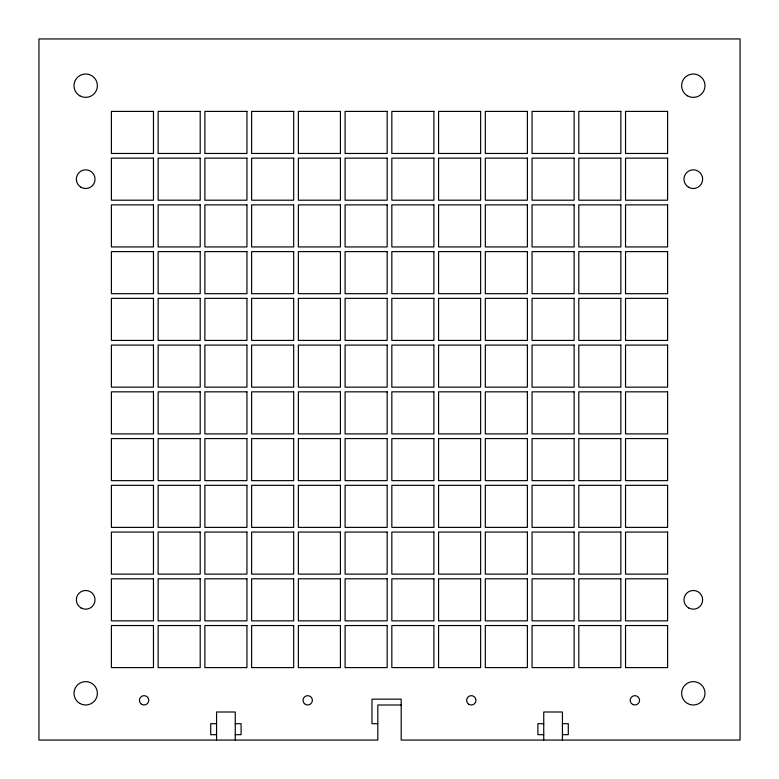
<?xml version="1.0" encoding="UTF-8"?>
<svg xmlns="http://www.w3.org/2000/svg" width="779" height="779" viewBox="0 0 779 779"><rect width="100%" height="100%" fill="white"/><g stroke="black" fill="none" stroke-linecap="round" stroke-linejoin="round"><path stroke-width="1.17" d="M401.185 704.995L377.815 704.995L377.815 740.05L38.95 740.05L38.95 38.95L740.05 38.95L740.05 740.05L401.185 740.05L401.185 699.153L371.973 699.153L371.973 723.691L377.815 723.691M216.562 723.691L210.72 723.691L210.72 734.675L216.562 734.675M235.258 723.691L241.1 723.691L241.1 734.675L235.258 734.675M543.742 723.691L537.899 723.691L537.899 734.675L543.742 734.675M562.438 723.691L568.281 723.691L568.281 734.675L562.438 734.675M562.438 740.05L562.438 712.006L543.742 712.006L543.742 740.05M235.258 740.05L235.258 712.006L216.562 712.006L216.562 740.05M153.463 111.397L111.397 111.397L111.397 153.463L153.463 153.463L153.463 111.397M200.203 111.397L158.137 111.397L158.137 153.463L200.203 153.463L200.203 111.397M246.943 111.397L204.877 111.397L204.877 153.463L246.943 153.463L246.943 111.397M293.683 111.397L251.617 111.397L251.617 153.463L293.683 153.463L293.683 111.397M340.423 111.397L298.357 111.397L298.357 153.463L340.423 153.463L340.423 111.397M387.163 111.397L345.097 111.397L345.097 153.463L387.163 153.463L387.163 111.397M433.903 111.397L391.837 111.397L391.837 153.463L433.903 153.463L433.903 111.397M480.643 111.397L438.577 111.397L438.577 153.463L480.643 153.463L480.643 111.397M527.383 111.397L485.317 111.397L485.317 153.463L527.383 153.463L527.383 111.397M574.123 111.397L532.057 111.397L532.057 153.463L574.123 153.463L574.123 111.397M620.863 111.397L578.797 111.397L578.797 153.463L620.863 153.463L620.863 111.397M667.603 111.397L625.537 111.397L625.537 153.463L667.603 153.463L667.603 111.397M153.463 158.137L111.397 158.137L111.397 200.203L153.463 200.203L153.463 158.137M200.203 158.137L158.137 158.137L158.137 200.203L200.203 200.203L200.203 158.137M246.943 158.137L204.877 158.137L204.877 200.203L246.943 200.203L246.943 158.137M293.683 158.137L251.617 158.137L251.617 200.203L293.683 200.203L293.683 158.137M340.423 158.137L298.357 158.137L298.357 200.203L340.423 200.203L340.423 158.137M387.163 158.137L345.097 158.137L345.097 200.203L387.163 200.203L387.163 158.137M433.903 158.137L391.837 158.137L391.837 200.203L433.903 200.203L433.903 158.137M480.643 158.137L438.577 158.137L438.577 200.203L480.643 200.203L480.643 158.137M527.383 158.137L485.317 158.137L485.317 200.203L527.383 200.203L527.383 158.137M574.123 158.137L532.057 158.137L532.057 200.203L574.123 200.203L574.123 158.137M620.863 158.137L578.797 158.137L578.797 200.203L620.863 200.203L620.863 158.137M667.603 158.137L625.537 158.137L625.537 200.203L667.603 200.203L667.603 158.137M153.463 204.877L111.397 204.877L111.397 246.943L153.463 246.943L153.463 204.877M200.203 204.877L158.137 204.877L158.137 246.943L200.203 246.943L200.203 204.877M246.943 204.877L204.877 204.877L204.877 246.943L246.943 246.943L246.943 204.877M293.683 204.877L251.617 204.877L251.617 246.943L293.683 246.943L293.683 204.877M340.423 204.877L298.357 204.877L298.357 246.943L340.423 246.943L340.423 204.877M387.163 204.877L345.097 204.877L345.097 246.943L387.163 246.943L387.163 204.877M433.903 204.877L391.837 204.877L391.837 246.943L433.903 246.943L433.903 204.877M480.643 204.877L438.577 204.877L438.577 246.943L480.643 246.943L480.643 204.877M527.383 204.877L485.317 204.877L485.317 246.943L527.383 246.943L527.383 204.877M574.123 204.877L532.057 204.877L532.057 246.943L574.123 246.943L574.123 204.877M620.863 204.877L578.797 204.877L578.797 246.943L620.863 246.943L620.863 204.877M667.603 204.877L625.537 204.877L625.537 246.943L667.603 246.943L667.603 204.877M153.463 251.617L111.397 251.617L111.397 293.683L153.463 293.683L153.463 251.617M200.203 251.617L158.137 251.617L158.137 293.683L200.203 293.683L200.203 251.617M246.943 251.617L204.877 251.617L204.877 293.683L246.943 293.683L246.943 251.617M293.683 251.617L251.617 251.617L251.617 293.683L293.683 293.683L293.683 251.617M340.423 251.617L298.357 251.617L298.357 293.683L340.423 293.683L340.423 251.617M387.163 251.617L345.097 251.617L345.097 293.683L387.163 293.683L387.163 251.617M433.903 251.617L391.837 251.617L391.837 293.683L433.903 293.683L433.903 251.617M480.643 251.617L438.577 251.617L438.577 293.683L480.643 293.683L480.643 251.617M527.383 251.617L485.317 251.617L485.317 293.683L527.383 293.683L527.383 251.617M574.123 251.617L532.057 251.617L532.057 293.683L574.123 293.683L574.123 251.617M620.863 251.617L578.797 251.617L578.797 293.683L620.863 293.683L620.863 251.617M667.603 251.617L625.537 251.617L625.537 293.683L667.603 293.683L667.603 251.617M153.463 298.357L111.397 298.357L111.397 340.423L153.463 340.423L153.463 298.357M200.203 298.357L158.137 298.357L158.137 340.423L200.203 340.423L200.203 298.357M246.943 298.357L204.877 298.357L204.877 340.423L246.943 340.423L246.943 298.357M293.683 298.357L251.617 298.357L251.617 340.423L293.683 340.423L293.683 298.357M340.423 298.357L298.357 298.357L298.357 340.423L340.423 340.423L340.423 298.357M387.163 298.357L345.097 298.357L345.097 340.423L387.163 340.423L387.163 298.357M433.903 298.357L391.837 298.357L391.837 340.423L433.903 340.423L433.903 298.357M480.643 298.357L438.577 298.357L438.577 340.423L480.643 340.423L480.643 298.357M527.383 298.357L485.317 298.357L485.317 340.423L527.383 340.423L527.383 298.357M574.123 298.357L532.057 298.357L532.057 340.423L574.123 340.423L574.123 298.357M620.863 298.357L578.797 298.357L578.797 340.423L620.863 340.423L620.863 298.357M667.603 298.357L625.537 298.357L625.537 340.423L667.603 340.423L667.603 298.357M153.463 345.097L111.397 345.097L111.397 387.163L153.463 387.163L153.463 345.097M200.203 345.097L158.137 345.097L158.137 387.163L200.203 387.163L200.203 345.097M246.943 345.097L204.877 345.097L204.877 387.163L246.943 387.163L246.943 345.097M293.683 345.097L251.617 345.097L251.617 387.163L293.683 387.163L293.683 345.097M340.423 345.097L298.357 345.097L298.357 387.163L340.423 387.163L340.423 345.097M387.163 345.097L345.097 345.097L345.097 387.163L387.163 387.163L387.163 345.097M433.903 345.097L391.837 345.097L391.837 387.163L433.903 387.163L433.903 345.097M480.643 345.097L438.577 345.097L438.577 387.163L480.643 387.163L480.643 345.097M527.383 345.097L485.317 345.097L485.317 387.163L527.383 387.163L527.383 345.097M574.123 345.097L532.057 345.097L532.057 387.163L574.123 387.163L574.123 345.097M620.863 345.097L578.797 345.097L578.797 387.163L620.863 387.163L620.863 345.097M667.603 345.097L625.537 345.097L625.537 387.163L667.603 387.163L667.603 345.097M153.463 391.837L111.397 391.837L111.397 433.903L153.463 433.903L153.463 391.837M200.203 391.837L158.137 391.837L158.137 433.903L200.203 433.903L200.203 391.837M246.943 391.837L204.877 391.837L204.877 433.903L246.943 433.903L246.943 391.837M293.683 391.837L251.617 391.837L251.617 433.903L293.683 433.903L293.683 391.837M340.423 391.837L298.357 391.837L298.357 433.903L340.423 433.903L340.423 391.837M387.163 391.837L345.097 391.837L345.097 433.903L387.163 433.903L387.163 391.837M433.903 391.837L391.837 391.837L391.837 433.903L433.903 433.903L433.903 391.837M480.643 391.837L438.577 391.837L438.577 433.903L480.643 433.903L480.643 391.837M527.383 391.837L485.317 391.837L485.317 433.903L527.383 433.903L527.383 391.837M574.123 391.837L532.057 391.837L532.057 433.903L574.123 433.903L574.123 391.837M620.863 391.837L578.797 391.837L578.797 433.903L620.863 433.903L620.863 391.837M667.603 391.837L625.537 391.837L625.537 433.903L667.603 433.903L667.603 391.837M153.463 438.577L111.397 438.577L111.397 480.643L153.463 480.643L153.463 438.577M200.203 438.577L158.137 438.577L158.137 480.643L200.203 480.643L200.203 438.577M246.943 438.577L204.877 438.577L204.877 480.643L246.943 480.643L246.943 438.577M293.683 438.577L251.617 438.577L251.617 480.643L293.683 480.643L293.683 438.577M340.423 438.577L298.357 438.577L298.357 480.643L340.423 480.643L340.423 438.577M387.163 438.577L345.097 438.577L345.097 480.643L387.163 480.643L387.163 438.577M433.903 438.577L391.837 438.577L391.837 480.643L433.903 480.643L433.903 438.577M480.643 438.577L438.577 438.577L438.577 480.643L480.643 480.643L480.643 438.577M527.383 438.577L485.317 438.577L485.317 480.643L527.383 480.643L527.383 438.577M574.123 438.577L532.057 438.577L532.057 480.643L574.123 480.643L574.123 438.577M620.863 438.577L578.797 438.577L578.797 480.643L620.863 480.643L620.863 438.577M667.603 438.577L625.537 438.577L625.537 480.643L667.603 480.643L667.603 438.577M153.463 485.317L111.397 485.317L111.397 527.383L153.463 527.383L153.463 485.317M200.203 485.317L158.137 485.317L158.137 527.383L200.203 527.383L200.203 485.317M246.943 485.317L204.877 485.317L204.877 527.383L246.943 527.383L246.943 485.317M293.683 485.317L251.617 485.317L251.617 527.383L293.683 527.383L293.683 485.317M340.423 485.317L298.357 485.317L298.357 527.383L340.423 527.383L340.423 485.317M387.163 485.317L345.097 485.317L345.097 527.383L387.163 527.383L387.163 485.317M433.903 485.317L391.837 485.317L391.837 527.383L433.903 527.383L433.903 485.317M480.643 485.317L438.577 485.317L438.577 527.383L480.643 527.383L480.643 485.317M527.383 485.317L485.317 485.317L485.317 527.383L527.383 527.383L527.383 485.317M574.123 485.317L532.057 485.317L532.057 527.383L574.123 527.383L574.123 485.317M620.863 485.317L578.797 485.317L578.797 527.383L620.863 527.383L620.863 485.317M667.603 485.317L625.537 485.317L625.537 527.383L667.603 527.383L667.603 485.317M153.463 532.057L111.397 532.057L111.397 574.123L153.463 574.123L153.463 532.057M200.203 532.057L158.137 532.057L158.137 574.123L200.203 574.123L200.203 532.057M246.943 532.057L204.877 532.057L204.877 574.123L246.943 574.123L246.943 532.057M293.683 532.057L251.617 532.057L251.617 574.123L293.683 574.123L293.683 532.057M340.423 532.057L298.357 532.057L298.357 574.123L340.423 574.123L340.423 532.057M387.163 532.057L345.097 532.057L345.097 574.123L387.163 574.123L387.163 532.057M433.903 532.057L391.837 532.057L391.837 574.123L433.903 574.123L433.903 532.057M480.643 532.057L438.577 532.057L438.577 574.123L480.643 574.123L480.643 532.057M527.383 532.057L485.317 532.057L485.317 574.123L527.383 574.123L527.383 532.057M574.123 532.057L532.057 532.057L532.057 574.123L574.123 574.123L574.123 532.057M620.863 532.057L578.797 532.057L578.797 574.123L620.863 574.123L620.863 532.057M667.603 532.057L625.537 532.057L625.537 574.123L667.603 574.123L667.603 532.057M153.463 578.797L111.397 578.797L111.397 620.863L153.463 620.863L153.463 578.797M200.203 578.797L158.137 578.797L158.137 620.863L200.203 620.863L200.203 578.797M246.943 578.797L204.877 578.797L204.877 620.863L246.943 620.863L246.943 578.797M293.683 578.797L251.617 578.797L251.617 620.863L293.683 620.863L293.683 578.797M340.423 578.797L298.357 578.797L298.357 620.863L340.423 620.863L340.423 578.797M387.163 578.797L345.097 578.797L345.097 620.863L387.163 620.863L387.163 578.797M433.903 578.797L391.837 578.797L391.837 620.863L433.903 620.863L433.903 578.797M480.643 578.797L438.577 578.797L438.577 620.863L480.643 620.863L480.643 578.797M527.383 578.797L485.317 578.797L485.317 620.863L527.383 620.863L527.383 578.797M574.123 578.797L532.057 578.797L532.057 620.863L574.123 620.863L574.123 578.797M620.863 578.797L578.797 578.797L578.797 620.863L620.863 620.863L620.863 578.797M667.603 578.797L625.537 578.797L625.537 620.863L667.603 620.863L667.603 578.797M153.463 625.537L111.397 625.537L111.397 667.603L153.463 667.603L153.463 625.537M200.203 625.537L158.137 625.537L158.137 667.603L200.203 667.603L200.203 625.537M246.943 625.537L204.877 625.537L204.877 667.603L246.943 667.603L246.943 625.537M293.683 625.537L251.617 625.537L251.617 667.603L293.683 667.603L293.683 625.537M340.423 625.537L298.357 625.537L298.357 667.603L340.423 667.603L340.423 625.537M387.163 625.537L345.097 625.537L345.097 667.603L387.163 667.603L387.163 625.537M433.903 625.537L391.837 625.537L391.837 667.603L433.903 667.603L433.903 625.537M480.643 625.537L438.577 625.537L438.577 667.603L480.643 667.603L480.643 625.537M527.383 625.537L485.317 625.537L485.317 667.603L527.383 667.603L527.383 625.537M574.123 625.537L532.057 625.537L532.057 667.603L574.123 667.603L574.123 625.537M620.863 625.537L578.797 625.537L578.797 667.603L620.863 667.603L620.863 625.537M667.603 625.537L625.537 625.537L625.537 667.603L667.603 667.603L667.603 625.537M141.778 704.372A4.674 4.674 0 0 0 148.789 700.321A4.674 4.674 0 0 0 141.778 696.27A4.674 4.674 0 0 0 141.778 704.372M468.958 704.372A4.674 4.674 0 0 0 475.969 700.321A4.674 4.674 0 0 0 468.958 696.27A4.674 4.674 0 0 0 468.958 704.372M632.548 704.372A4.674 4.674 0 0 0 639.559 700.321A4.674 4.674 0 0 0 632.548 696.27A4.674 4.674 0 0 0 632.548 704.372M305.368 704.372A4.674 4.674 0 0 0 312.379 700.321A4.674 4.674 0 0 0 305.368 696.27A4.674 4.674 0 0 0 305.368 704.372M79.847 95.807A11.685 11.685 0 0 0 97.375 85.69A11.685 11.685 0 0 0 79.847 75.573A11.685 11.685 0 0 0 79.847 95.807M687.467 95.807A11.685 11.685 0 0 0 704.995 85.69A11.685 11.685 0 0 0 687.467 75.573A11.685 11.685 0 0 0 687.467 95.807M687.467 703.427A11.685 11.685 0 0 0 704.995 693.31A11.685 11.685 0 0 0 687.467 683.193A11.685 11.685 0 0 0 687.467 703.427M81.016 187.262A9.348 9.348 0 0 0 95.038 179.17A9.348 9.348 0 0 0 81.016 171.078A9.348 9.348 0 0 0 81.016 187.262M688.636 187.262A9.348 9.348 0 0 0 702.658 179.17A9.348 9.348 0 0 0 688.636 171.078A9.348 9.348 0 0 0 688.636 187.262M688.636 607.922A9.348 9.348 0 0 0 702.658 599.83A9.348 9.348 0 0 0 688.636 591.738A9.348 9.348 0 0 0 688.636 607.922M79.847 703.427A11.685 11.685 0 0 0 97.375 693.31A11.685 11.685 0 0 0 79.847 683.193A11.685 11.685 0 0 0 79.847 703.427M81.016 607.922A9.348 9.348 0 0 0 95.038 599.83A9.348 9.348 0 0 0 81.016 591.738A9.348 9.348 0 0 0 81.016 607.922"/></g></svg>
